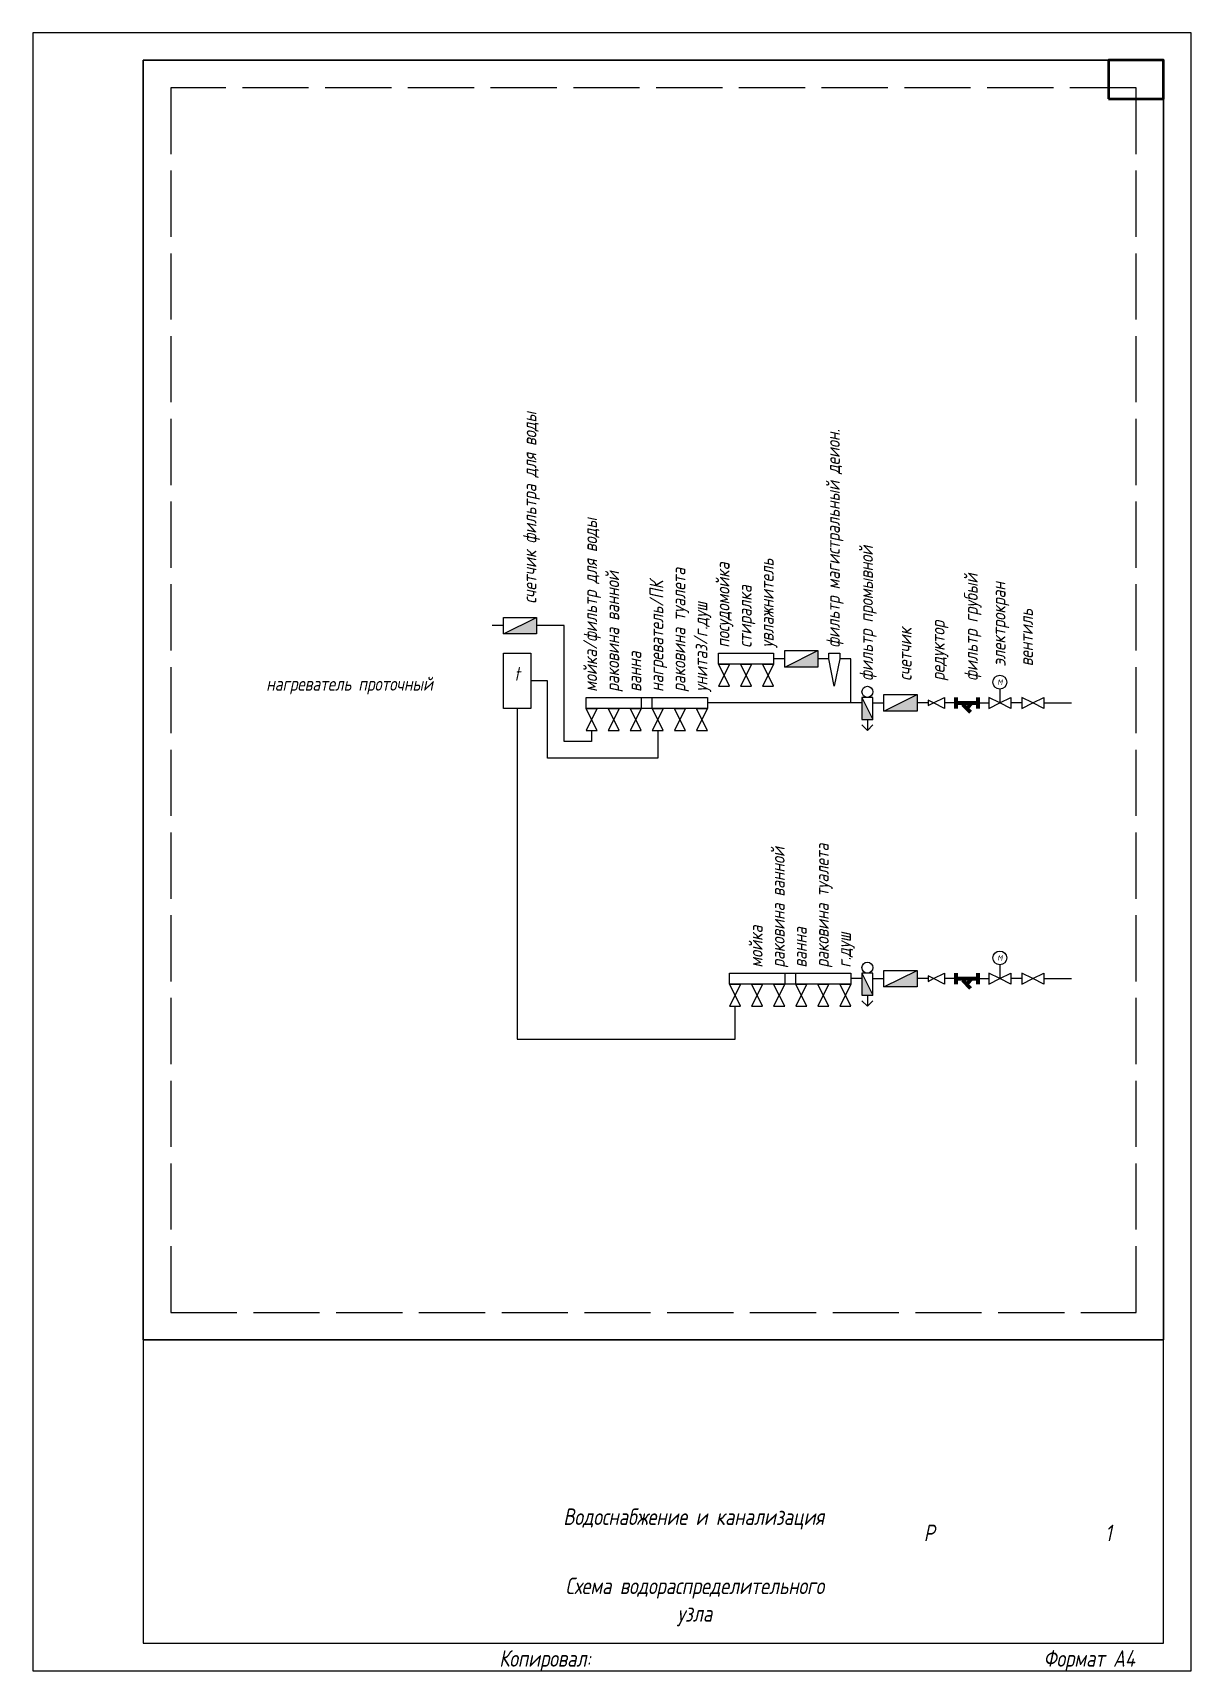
# Paper-space layout 'Layout1' of a CAD drawing. Header units: millimetres. Extents: x 529 to 739, y -49 to 248.
# The model-space entities are those that its viewports show. They can reach past a viewport. Long polylines and large blocks are cut down to what shows.
import ezdxf
from ezdxf.enums import TextEntityAlignment as Align

# ---------------------------------------------------------------- set-up
doc = ezdxf.new("R2010")
doc.units = ezdxf.units.MM
doc.linetypes.add('ACAD_ISO02W100', pattern=[15, 12, -3])
doc.linetypes.add('DASHED', pattern=[19.05, 12.7, -6.35])
doc.layers.add('100 noprint', color=1, linetype='Continuous', plot=False)
doc.layers.add('noprint', color=2, linetype='Continuous', plot=False)
doc.layers.add('stamp', color=7, linetype='Continuous')
doc.styles.add('ГОСТ-ISOCPEUR', font='isocpeui.ttf', dxfattribs={"width": 0.8})

# ---------------------------------------------------------------- blocks, each defined once
blk = doc.blocks.new('грязевик')
at = {"color": 0, "lineweight": 70}
for p, q in [((-4, 1), (-4, -1)), ((-4, 0), (0, 0)), ((-1, 0), (-2, -1)), ((0, 1), (0, -1)), ((-2.71, -0.29), (-1.29, -1.71))]:
    blk.add_line(p, q, dxfattribs=at)
blk = doc.blocks.new('фильт промывной')
blk.add_hatch(color=0).paths.add_polyline_path([(0, -4), (-2, 0), (-2, -4)])
at = {"color": 0}
for p, q in [((-2, 0), (0, -4)), ((-1, -6), (-2, -5)), ((-1, -4), (-1, -6)), ((-1, -6), (0, -5))]:
    blk.add_line(p, q, dxfattribs=at)
blk.add_lwpolyline([(-2, 0), (-2, -4), (0, -4), (0, 0)], close=True, dxfattribs=at)
blk.add_circle((-1, 1), 1, dxfattribs=at)
blk = doc.blocks.new('кран шаровый')
at = {"color": 0}
for points in [[(-4, 2), (-4, 0), (-2, 1), (-4, 2)], [(0, 2), (0, 0), (-2, 1), (0, 2)]]:
    blk.add_lwpolyline(points, dxfattribs=at)
blk = doc.blocks.new('коллектор на 3')
at = {"color": 0, "flags": 128}
blk.add_lwpolyline([(-10, -2), (-10, 0), (0, 0), (0, -2)], close=True, dxfattribs=at)
at = {"color": 0, "rotation": 90}
for p in [(-8, -2), (-4, -2), (0, -2)]:
    blk.add_blockref('кран шаровый', p, dxfattribs=at)
blk = doc.blocks.new('редуктор')
at = {"color": 0}
for points in [[(-3, 1.5), (-3, 0.5), (-2, 1), (-3, 1.5)], [(0, 2), (0, 0), (-2, 1), (0, 2)]]:
    blk.add_lwpolyline(points, dxfattribs=at)
blk = doc.blocks.new('вентиль с электроприводом')
at = {"color": 0, "linetype": 'DASHED', "lineweight": -2}
blk.add_line((0, 2.5), (0, 0), dxfattribs=at)
at = {"color": 0, "lineweight": -2}
for points in [[(-2, 1), (-2, -1), (0, 0), (-2, 1)], [(2, 1), (2, -1), (0, 0), (2, 1)]]:
    blk.add_lwpolyline(points, dxfattribs=at)
blk.add_circle((0, 3.75), 1.25, dxfattribs=at)
at = {"color": 0, "lineweight": -2, "style": 'ГОСТ-ISOCPEUR', "width": 0.8}
blk.add_text('M', height=1, rotation=360, dxfattribs=at).set_placement((0, 3.75), align=Align.MIDDLE_CENTER)
blk = doc.blocks.new('счетчик воды')
at = {"lineweight": -2}
blk.add_hatch(color=0, dxfattribs=at).paths.add_polyline_path([(6, 0), (6, 3), (0, 0)])
at = {"color": 0, "lineweight": -2}
blk.add_line((0, 0), (6, 3), dxfattribs=at)
blk.add_lwpolyline([(0, 0), (0, 3), (6, 3), (6, 0)], close=True, dxfattribs=at)

msp = doc.modelspace()

# ---------------------------------------------------------------- linework, layer by layer
at = {"color": 5}
for p, q in [((62.05, 191.93), (60.05, 191.93)), ((113.05, 185.93), (111.05, 185.93)), ((121.05, 185.93), (119.05, 185.93)), ((87.05, 178.93), (89.05, 178.93)), ((89.05, 176.93), (87.05, 176.93)), ((125.05, 177.93), (99.05, 177.93)), ((129.05, 177.93), (131.05, 177.93)), ((139.05, 177.93), (137.05, 177.93)), ((144.05, 177.93), (142.05, 177.93)), ((148.05, 177.93), (150.05, 177.93)), ((156.05, 177.93), (154.05, 177.93)), ((160.05, 177.93), (165.05, 177.93))]:
    msp.add_line(p, q, dxfattribs=at)
at = {"color": 1}
for p, q in [((113.05, 128.93), (115.05, 128.93)), ((127.05, 127.93), (125.05, 127.93)), ((129.05, 127.93), (131.05, 127.93)), ((139.05, 127.93), (137.05, 127.93)), ((144.05, 127.93), (142.05, 127.93)), ((148.05, 127.93), (150.05, 127.93)), ((156.05, 127.93), (154.05, 127.93)), ((160.05, 127.93), (165.05, 127.93)), ((115.05, 126.93), (113.05, 126.93))]:
    msp.add_line(p, q, dxfattribs=at)
at = {"color": 5, "flags": 128}
for points in [[(78.05, 172.93), (78.05, 170.93), (73.05, 170.93), (73.05, 191.93), (68.05, 191.93)], [(127.05, 177.93), (125.05, 177.93), (125.05, 185.93), (123.05, 185.93)], [(90.05, 172.93), (90.05, 167.93), (70.05, 167.93), (70.05, 181.93), (67.05, 181.93)]]:
    msp.add_lwpolyline(points, dxfattribs=at)
msp.add_lwpolyline([(62.05, 176.93), (62.05, 186.93), (67.05, 186.93), (67.05, 176.93)], close=True)
msp.add_lwpolyline([(122.05, 180.93), (121.05, 185.93), (121.05, 186.93), (123.05, 186.93), (123.05, 185.93)], close=True, dxfattribs=at)
at = {"color": 1, "flags": 128}
msp.add_lwpolyline([(64.55, 176.93), (64.55, 116.93), (64.55, 116.93), (104.05, 116.93), (104.05, 122.93)], dxfattribs=at)

# ---------------------------------------------------------------- block references
at = {"color": 5}
for name, p in [('счетчик воды', (62.05, 190.43)), ('счетчик воды', (113.05, 184.43)), ('коллектор на 3', (111.05, 186.93)), ('вентиль с электроприводом', (152.05, 177.93)), ('коллектор на 3', (87.05, 178.93)), ('коллектор на 3', (99.05, 178.93)), ('фильт промывной', (129.05, 178.93)), ('счетчик воды', (131.05, 176.43)), ('редуктор', (142.05, 176.93)), ('грязевик', (148.05, 177.93)), ('кран шаровый', (160.05, 176.93))]:
    msp.add_blockref(name, p, dxfattribs=at)
at = {"color": 1}
for name, p in [('фильт промывной', (129.05, 128.93)), ('вентиль с электроприводом', (152.05, 127.93)), ('коллектор на 3', (113.05, 128.93)), ('коллектор на 3', (125.05, 128.93)), ('счетчик воды', (131.05, 126.43)), ('редуктор', (142.05, 126.93)), ('грязевик', (148.05, 127.93)), ('кран шаровый', (160.05, 126.93))]:
    msp.add_blockref(name, p, dxfattribs=at)

# ---------------------------------------------------------------- texts
at = {"style": 'ГОСТ-ISOCPEUR', "width": 0.8}
for s, p in [('счетчик фильтра для воды', (68.05, 195.93)), ('фильтр магистральный деион.', (123.05, 187.93)), ('мойка/фильтр для воды', (79.05, 179.93)), ('фильтр промывной', (129.05, 181.93)), ('раковина туалета', (95.05, 179.93)), ('посудомойка', (103.05, 187.93)), ('увлажнитель', (111.05, 187.93)), ('раковина ванной', (83.05, 179.93)), ('нагреватель/ПК', (91.05, 179.93)), ('стиралка', (107.05, 187.93)), ('фильтр грубый', (148.05, 181.93)), ('электрокран', (153.08, 184.57)), ('унитаз/г.душ', (99.05, 179.93)), ('вентиль', (158.05, 184.57)), ('счетчик', (136.05, 181.93)), ('редуктор', (142.05, 181.93)), ('ванна', (87.05, 179.93)), ('раковина ванной', (113.05, 129.93)), ('раковина туалета', (121.05, 129.93)), ('мойка', (109.05, 129.93)), ('ванна', (117.05, 129.93)), ('г.душ', (125.05, 129.93))]:
    msp.add_text(s, height=2.5, rotation=90, dxfattribs=at).set_placement(p)
for s, p in [('t', (64.05, 181.93)), ('нагреватель проточный', (19.07, 180.14))]:
    msp.add_text(s, height=2.5, dxfattribs=at).set_placement(p)

psp = doc.layouts.get("Layout1")

# ---------------------------------------------------------------- linework, layer by layer
at = {"layer": '100 noprint'}
psp.add_lwpolyline([(548.93, 242.61), (548.93, 10.61), (733.93, 10.61), (733.93, 242.61)], close=True, dxfattribs=at)
at = {"layer": 'noprint'}
psp.add_lwpolyline([(528.93, -49.39), (738.93, -49.39), (738.93, 247.61), (528.93, 247.61)], close=True, dxfattribs=at)
at = {"layer": 'noprint', "linetype": 'ACAD_ISO02W100'}
psp.add_lwpolyline([(553.93, 237.61), (553.93, 15.61), (728.93, 15.61), (728.93, 237.61)], close=True, dxfattribs=at)
at = {"layer": 'stamp'}
for points in [[(548.93, -44.39), (733.93, -44.39), (733.93, 242.61), (548.93, 242.61)], [(548.93, 242.61), (723.93, 242.61), (723.93, 235.61), (733.93, 235.61), (733.93, 10.61), (548.93, 10.61), (548.93, 10.61), (548.93, 10.61)]]:
    psp.add_lwpolyline(points, close=True, dxfattribs=at)
at = {"layer": 'stamp', "lineweight": 50}
psp.add_lwpolyline([(723.93, 235.61), (733.93, 235.61), (733.93, 242.61), (723.93, 242.61)], close=True, dxfattribs=at)

# ---------------------------------------------------------------- texts
at = {"layer": 'stamp', "lineweight": 35, "style": 'ГОСТ-ISOCPEUR', "width": 0.8}
for s, p in [('Копировал:', (613.48, -48.64)), ('Формат А4', (712.14, -48.64))]:
    psp.add_text(s, height=3.005, dxfattribs=at).set_placement(p)
at = {"layer": 'stamp', "lineweight": 35, "char_height": 3, "attachment_point": 5, "style": 'ГОСТ-ISOCPEUR'}
for s, insert, width in [('{Водоснабжение и канализация}', (648.74, -21.85), 70.1573), ('{Схема водораспределительного\\Pузла}', (648.93, -36.89), 68)]:
    psp.add_mtext(s, dxfattribs=dict(at, insert=insert, width=width))
at = {"layer": 'stamp', "ltscale": 100, "char_height": 3, "attachment_point": 4, "style": 'ГОСТ-ISOCPEUR'}
for s, insert, width in [('{\\pxqc;Р}', (683.93, -24.39), 15), ('\\pxqc;1', (713.93, -24.39), 20)]:
    psp.add_mtext(s, dxfattribs=dict(at, insert=insert, width=width))

# ---------------------------------------------------------------- viewports
at = {"layer": '100 noprint', "view_target_point": (89.25, 178.43)}
vp = psp.add_viewport(center=(641.43, 126.61), size=(185, 232), view_center_point=(0, 0), view_height=232, dxfattribs=at)
vp.dxf.flags = 0x10000  # cut along an outline
vp.dxf.clipping_boundary_handle = psp.add_lwpolyline([(548.93, 242.61), (548.93, 10.61), (733.93, 10.61), (733.93, 242.61)], format="xyb", close=True, dxfattribs={"invisible": 1}).dxf.handle

doc.saveas('drawing.dxf')
